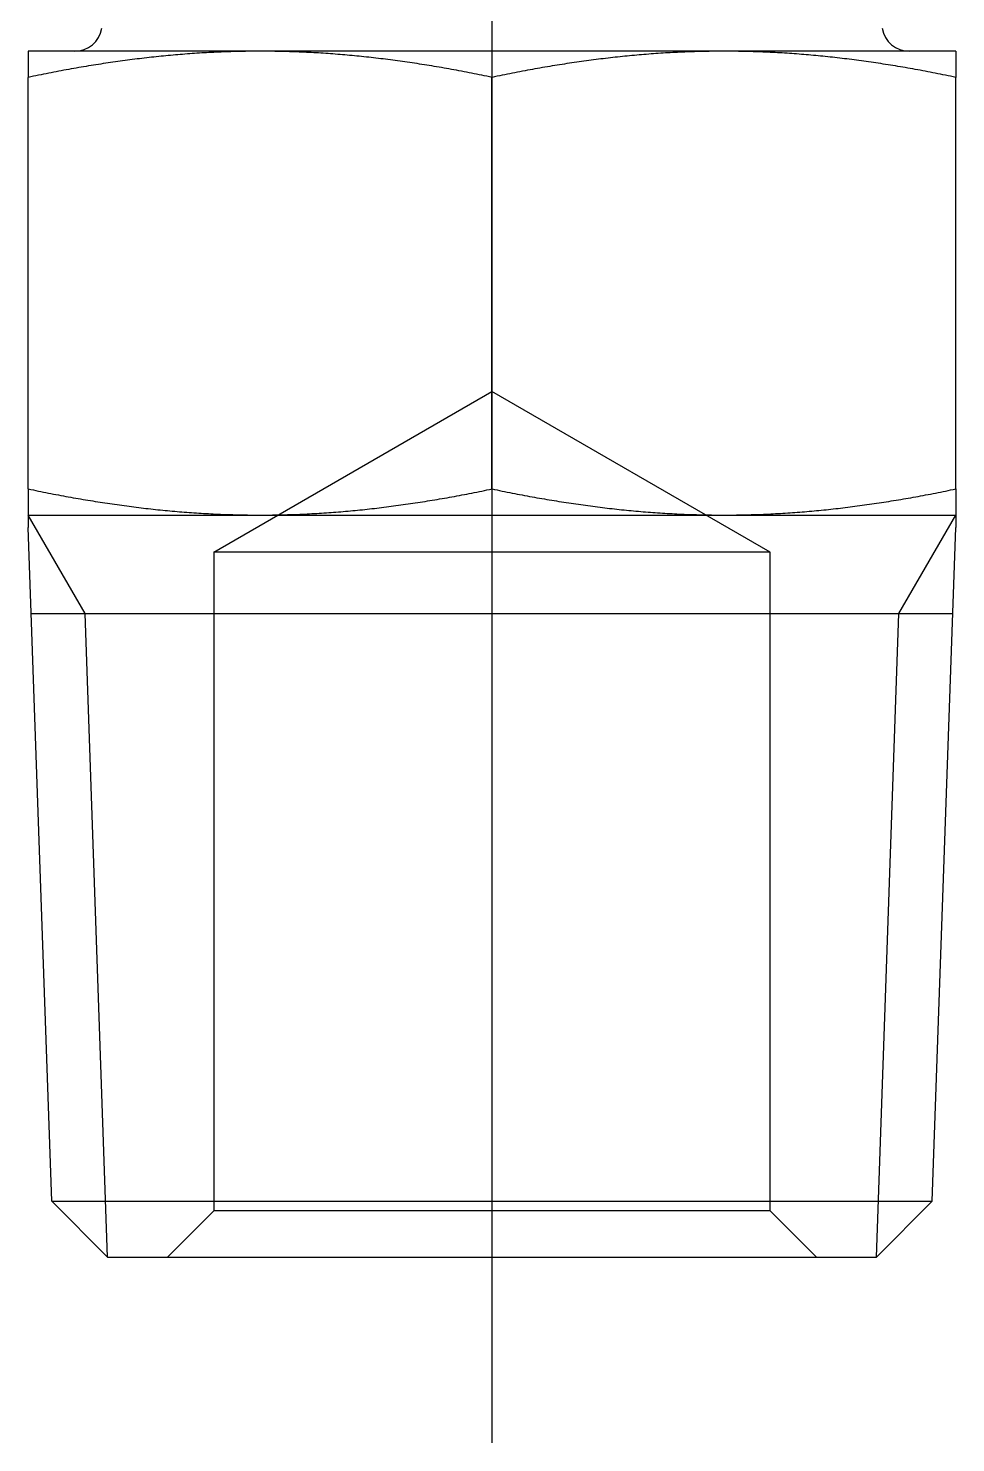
# Model space of a CAD drawing. Extents: x -10.3 to 52.8, y -18.9 to 24.3.
# Drawn here: x 40.41 to 50.41, y -2 to 13.25 of the extents above; entities that cross this region are included whole.
import ezdxf

# ---------------------------------------------------------------- set-up
doc = ezdxf.new("R2010")
doc.units = 0
doc.linetypes.add('CENTER', pattern=[50.8, 31.75, -6.35, 6.35, -6.35])
doc.linetypes.add('DASHED', pattern=[19.05, 12.7, -6.35])
doc.layers.get('0').update_dxf_attribs({"linetype": 'CONTINUOUS'})
doc.layers.add('CENTER', color=1, linetype='CENTER')

msp = doc.modelspace()

# ---------------------------------------------------------------- linework, layer by layer
at = {"color": 7, "linetype": 'CONTINUOUS'}
for p, q in [((50.407989, 13), (40.407989, 13)), ((40.407989, 13), (40.407989, 12.718468)), ((50.407989, 13), (50.407989, 12.718468)), ((40.407989, 8.281532), (40.407989, 12.718468)), ((45.407989, 8.281532), (45.407989, 12.718468)), ((50.407989, 8.281532), (50.407989, 12.718468)), ((40.407989, 8.281532), (40.407989, 7.86453)), ((50.407989, 8.281532), (50.407989, 7.86453)), ((40.407989, 7.999835), (50.407989, 8)), ((40.661602, 0.602023), (40.407989, 7.86453)), ((50.154377, 0.602023), (50.407989, 7.86453)), ((40.440358, 6.937614), (50.375621, 6.937614)), ((40.661602, 0.602023), (50.154377, 0.602023)), ((40.661602, 0.602023), (41.263625, 0)), ((50.154377, 0.602023), (49.552354, 0)), ((41.263625, 0), (49.552354, 0))]:
    msp.add_line(p, q, dxfattribs=at)
at = {"color": 3, "linetype": 'DASHED'}
for p, q in [((42.407989, 7.6), (45.407989, 9.332051)), ((48.407989, 7.6), (45.407989, 9.332051)), ((42.407989, 7.6), (42.407989, 0.5)), ((48.407989, 7.6), (42.407989, 7.6)), ((48.407989, 0.5), (48.407989, 7.6)), ((42.407989, 0.5), (41.907989, 0)), ((48.407989, 0.5), (42.407989, 0.5)), ((48.907989, 0), (48.407989, 0.5))]:
    msp.add_line(p, q, dxfattribs=at)
at = {"color": 3, "linetype": 'CONTINUOUS'}
for p, q in [((41.021364, 6.937439), (40.407989, 7.999835)), ((49.794621, 6.937614), (50.407989, 8)), ((41.263625, 0), (41.021364, 6.937439)), ((41.026393, 6.928728), (41.026298, 6.928893)), ((49.552354, 0), (49.794621, 6.937614))]:
    msp.add_line(p, q, dxfattribs=at)
at = {"color": 7}
for points in [[(42.908, 13, 0), (42.8813, 13, 0), (42.8547, 12.9999, 0), (42.8281, 12.9997, 0), (42.8016, 12.9995, 0), (42.7751, 12.9991, 0), (42.7487, 12.9988, 0), (42.7223, 12.9983, 0), (42.6959, 12.9978, 0), (42.6696, 12.9972, 0), (42.6433, 12.9966, 0), (42.6171, 12.9959, 0), (42.5909, 12.9951, 0), (42.5647, 12.9943, 0), (42.5386, 12.9934, 0), (42.5125, 12.9924, 0), (42.4864, 12.9914, 0), (42.4604, 12.9903, 0), (42.4343, 12.9891, 0), (42.4083, 12.9879, 0), (42.3823, 12.9866, 0), (42.3564, 12.9853, 0), (42.3305, 12.9839, 0), (42.3045, 12.9824, 0), (42.2786, 12.9809, 0), (42.2528, 12.9793, 0), (42.2269, 12.9776, 0), (42.201, 12.9759, 0), (42.1752, 12.9741, 0), (42.1494, 12.9723, 0), (42.1236, 12.9704, 0), (42.0977, 12.9684, 0), (42.0719, 12.9664, 0), (42.0461, 12.9643, 0), (42.0203, 12.9622, 0), (41.9946, 12.9599, 0), (41.9688, 12.9577, 0), (41.943, 12.9554, 0), (41.9172, 12.953, 0), (41.8914, 12.9505, 0), (41.8656, 12.948, 0), (41.8398, 12.9454, 0), (41.814, 12.9428, 0), (41.7882, 12.9401, 0), (41.7624, 12.9374, 0), (41.7366, 12.9346, 0), (41.7107, 12.9317, 0), (41.6849, 12.9288, 0), (41.659, 12.9258, 0), (41.6332, 12.9228, 0), (41.6073, 12.9197, 0), (41.5814, 12.9165, 0), (41.5555, 12.9133, 0), (41.5295, 12.91, 0), (41.5036, 12.9067, 0), (41.4776, 12.9033, 0), (41.4516, 12.8998, 0), (41.4255, 12.8963, 0), (41.3995, 12.8927, 0), (41.3734, 12.8891, 0), (41.3473, 12.8854, 0), (41.3212, 12.8817, 0), (41.295, 12.8778, 0), (41.2689, 12.874, 0), (41.2426, 12.87, 0), (41.2164, 12.8661, 0), (41.1901, 12.862, 0), (41.1638, 12.8579, 0), (41.1374, 12.8537, 0), (41.111, 12.8495, 0), (41.0846, 12.8452, 0), (41.0581, 12.8409, 0), (41.0316, 12.8365, 0), (41.0051, 12.832, 0), (40.9785, 12.8275, 0), (40.9518, 12.8229, 0), (40.9251, 12.8183, 0), (40.8984, 12.8136, 0), (40.8716, 12.8088, 0), (40.8448, 12.804, 0), (40.8179, 12.7991, 0), (40.791, 12.7942, 0), (40.764, 12.7891, 0), (40.737, 12.7841, 0), (40.7099, 12.779, 0), (40.6828, 12.7738, 0), (40.6556, 12.7685, 0), (40.6283, 12.7632, 0), (40.601, 12.7578, 0), (40.5736, 12.7524, 0), (40.5462, 12.7469, 0), (40.5187, 12.7413, 0), (40.4911, 12.7357, 0), (40.4635, 12.73, 0), (40.4358, 12.7243, 0), (40.408, 12.7185, 0)], [(45.408, 12.7185, 0), (45.3802, 12.7243, 0), (45.3525, 12.73, 0), (45.3249, 12.7357, 0), (45.2973, 12.7413, 0), (45.2698, 12.7469, 0), (45.2424, 12.7524, 0), (45.215, 12.7578, 0), (45.1877, 12.7632, 0), (45.1604, 12.7685, 0), (45.1332, 12.7738, 0), (45.1061, 12.779, 0), (45.079, 12.7841, 0), (45.052, 12.7891, 0), (45.025, 12.7942, 0), (44.9981, 12.7991, 0), (44.9712, 12.804, 0), (44.9443, 12.8088, 0), (44.9176, 12.8136, 0), (44.8908, 12.8183, 0), (44.8642, 12.8229, 0), (44.8375, 12.8275, 0), (44.8109, 12.832, 0), (44.7844, 12.8365, 0), (44.7579, 12.8409, 0), (44.7314, 12.8452, 0), (44.705, 12.8495, 0), (44.6786, 12.8537, 0), (44.6522, 12.8579, 0), (44.6259, 12.862, 0), (44.5996, 12.8661, 0), (44.5733, 12.87, 0), (44.5471, 12.874, 0), (44.5209, 12.8778, 0), (44.4948, 12.8817, 0), (44.4687, 12.8854, 0), (44.4426, 12.8891, 0), (44.4165, 12.8927, 0), (44.3904, 12.8963, 0), (44.3644, 12.8998, 0), (44.3384, 12.9033, 0), (44.3124, 12.9067, 0), (44.2865, 12.91, 0), (44.2605, 12.9133, 0), (44.2346, 12.9165, 0), (44.2087, 12.9197, 0), (44.1828, 12.9228, 0), (44.1569, 12.9258, 0), (44.1311, 12.9288, 0), (44.1052, 12.9317, 0), (44.0794, 12.9346, 0), (44.0536, 12.9374, 0), (44.0278, 12.9401, 0), (44.002, 12.9428, 0), (43.9762, 12.9454, 0), (43.9504, 12.948, 0), (43.9246, 12.9505, 0), (43.8988, 12.953, 0), (43.873, 12.9554, 0), (43.8472, 12.9577, 0), (43.8214, 12.9599, 0), (43.7956, 12.9622, 0), (43.7698, 12.9643, 0), (43.744, 12.9664, 0), (43.7182, 12.9684, 0), (43.6924, 12.9704, 0), (43.6666, 12.9723, 0), (43.6408, 12.9741, 0), (43.6149, 12.9759, 0), (43.5891, 12.9776, 0), (43.5632, 12.9793, 0), (43.5373, 12.9809, 0), (43.5114, 12.9824, 0), (43.4855, 12.9839, 0), (43.4596, 12.9853, 0), (43.4336, 12.9866, 0), (43.4077, 12.9879, 0), (43.3817, 12.9891, 0), (43.3556, 12.9903, 0), (43.3296, 12.9914, 0), (43.3035, 12.9924, 0), (43.2774, 12.9934, 0), (43.2512, 12.9943, 0), (43.2251, 12.9951, 0), (43.1989, 12.9959, 0), (43.1726, 12.9966, 0), (43.1464, 12.9972, 0), (43.12, 12.9978, 0), (43.0937, 12.9983, 0), (43.0673, 12.9988, 0), (43.0409, 12.9991, 0), (43.0144, 12.9995, 0), (42.9879, 12.9997, 0), (42.9613, 12.9999, 0), (42.9347, 13, 0), (42.908, 13, 0)], [(47.908, 13, 0), (47.8813, 13, 0), (47.8547, 12.9999, 0), (47.8281, 12.9997, 0), (47.8016, 12.9995, 0), (47.7751, 12.9991, 0), (47.7487, 12.9988, 0), (47.7223, 12.9983, 0), (47.6959, 12.9978, 0), (47.6696, 12.9972, 0), (47.6433, 12.9966, 0), (47.6171, 12.9959, 0), (47.5909, 12.9951, 0), (47.5647, 12.9943, 0), (47.5386, 12.9934, 0), (47.5125, 12.9924, 0), (47.4864, 12.9914, 0), (47.4604, 12.9903, 0), (47.4343, 12.9891, 0), (47.4083, 12.9879, 0), (47.3823, 12.9866, 0), (47.3564, 12.9853, 0), (47.3305, 12.9839, 0), (47.3045, 12.9824, 0), (47.2786, 12.9809, 0), (47.2528, 12.9793, 0), (47.2269, 12.9776, 0), (47.201, 12.9759, 0), (47.1752, 12.9741, 0), (47.1494, 12.9723, 0), (47.1236, 12.9704, 0), (47.0977, 12.9684, 0), (47.0719, 12.9664, 0), (47.0461, 12.9643, 0), (47.0203, 12.9622, 0), (46.9946, 12.9599, 0), (46.9688, 12.9577, 0), (46.943, 12.9554, 0), (46.9172, 12.953, 0), (46.8914, 12.9505, 0), (46.8656, 12.948, 0), (46.8398, 12.9454, 0), (46.814, 12.9428, 0), (46.7882, 12.9401, 0), (46.7624, 12.9374, 0), (46.7366, 12.9346, 0), (46.7107, 12.9317, 0), (46.6849, 12.9288, 0), (46.659, 12.9258, 0), (46.6332, 12.9228, 0), (46.6073, 12.9197, 0), (46.5814, 12.9165, 0), (46.5555, 12.9133, 0), (46.5295, 12.91, 0), (46.5036, 12.9067, 0), (46.4776, 12.9033, 0), (46.4516, 12.8998, 0), (46.4255, 12.8963, 0), (46.3995, 12.8927, 0), (46.3734, 12.8891, 0), (46.3473, 12.8854, 0), (46.3212, 12.8817, 0), (46.295, 12.8778, 0), (46.2689, 12.874, 0), (46.2426, 12.87, 0), (46.2164, 12.8661, 0), (46.1901, 12.862, 0), (46.1638, 12.8579, 0), (46.1374, 12.8537, 0), (46.111, 12.8495, 0), (46.0846, 12.8452, 0), (46.0581, 12.8409, 0), (46.0316, 12.8365, 0), (46.0051, 12.832, 0), (45.9785, 12.8275, 0), (45.9518, 12.8229, 0), (45.9251, 12.8183, 0), (45.8984, 12.8136, 0), (45.8716, 12.8088, 0), (45.8448, 12.804, 0), (45.8179, 12.7991, 0), (45.791, 12.7942, 0), (45.764, 12.7891, 0), (45.737, 12.7841, 0), (45.7099, 12.779, 0), (45.6828, 12.7738, 0), (45.6556, 12.7685, 0), (45.6283, 12.7632, 0), (45.601, 12.7578, 0), (45.5736, 12.7524, 0), (45.5462, 12.7469, 0), (45.5187, 12.7413, 0), (45.4911, 12.7357, 0), (45.4635, 12.73, 0), (45.4358, 12.7243, 0), (45.408, 12.7185, 0)], [(50.408, 12.7185, 0), (50.3802, 12.7243, 0), (50.3525, 12.73, 0), (50.3249, 12.7357, 0), (50.2973, 12.7413, 0), (50.2698, 12.7469, 0), (50.2424, 12.7524, 0), (50.215, 12.7578, 0), (50.1877, 12.7632, 0), (50.1604, 12.7685, 0), (50.1332, 12.7738, 0), (50.1061, 12.779, 0), (50.079, 12.7841, 0), (50.052, 12.7891, 0), (50.025, 12.7942, 0), (49.9981, 12.7991, 0), (49.9712, 12.804, 0), (49.9443, 12.8088, 0), (49.9176, 12.8136, 0), (49.8908, 12.8183, 0), (49.8642, 12.8229, 0), (49.8375, 12.8275, 0), (49.8109, 12.832, 0), (49.7844, 12.8365, 0), (49.7579, 12.8409, 0), (49.7314, 12.8452, 0), (49.705, 12.8495, 0), (49.6786, 12.8537, 0), (49.6522, 12.8579, 0), (49.6259, 12.862, 0), (49.5996, 12.8661, 0), (49.5733, 12.87, 0), (49.5471, 12.874, 0), (49.5209, 12.8778, 0), (49.4948, 12.8817, 0), (49.4687, 12.8854, 0), (49.4426, 12.8891, 0), (49.4165, 12.8927, 0), (49.3904, 12.8963, 0), (49.3644, 12.8998, 0), (49.3384, 12.9033, 0), (49.3124, 12.9067, 0), (49.2865, 12.91, 0), (49.2605, 12.9133, 0), (49.2346, 12.9165, 0), (49.2087, 12.9197, 0), (49.1828, 12.9228, 0), (49.1569, 12.9258, 0), (49.1311, 12.9288, 0), (49.1052, 12.9317, 0), (49.0794, 12.9346, 0), (49.0536, 12.9374, 0), (49.0278, 12.9401, 0), (49.002, 12.9428, 0), (48.9762, 12.9454, 0), (48.9504, 12.948, 0), (48.9246, 12.9505, 0), (48.8988, 12.953, 0), (48.873, 12.9554, 0), (48.8472, 12.9577, 0), (48.8214, 12.9599, 0), (48.7956, 12.9622, 0), (48.7698, 12.9643, 0), (48.744, 12.9664, 0), (48.7182, 12.9684, 0), (48.6924, 12.9704, 0), (48.6666, 12.9723, 0), (48.6408, 12.9741, 0), (48.6149, 12.9759, 0), (48.5891, 12.9776, 0), (48.5632, 12.9793, 0), (48.5373, 12.9809, 0), (48.5114, 12.9824, 0), (48.4855, 12.9839, 0), (48.4596, 12.9853, 0), (48.4336, 12.9866, 0), (48.4077, 12.9879, 0), (48.3817, 12.9891, 0), (48.3556, 12.9903, 0), (48.3296, 12.9914, 0), (48.3035, 12.9924, 0), (48.2774, 12.9934, 0), (48.2512, 12.9943, 0), (48.2251, 12.9951, 0), (48.1989, 12.9959, 0), (48.1726, 12.9966, 0), (48.1464, 12.9972, 0), (48.12, 12.9978, 0), (48.0937, 12.9983, 0), (48.0673, 12.9988, 0), (48.0409, 12.9991, 0), (48.0144, 12.9995, 0), (47.9879, 12.9997, 0), (47.9613, 12.9999, 0), (47.9347, 13, 0), (47.908, 13, 0)], [(40.408, 8.28153, 0), (40.4354, 8.2758, 0), (40.4627, 8.27013, 0), (40.49, 8.26452, 0), (40.5172, 8.25897, 0), (40.5443, 8.25348, 0), (40.5714, 8.24804, 0), (40.5985, 8.24267, 0), (40.6255, 8.23735, 0), (40.6524, 8.23209, 0), (40.6793, 8.2269, 0), (40.7062, 8.22176, 0), (40.733, 8.21667, 0), (40.7598, 8.21165, 0), (40.7865, 8.20669, 0), (40.8131, 8.20178, 0), (40.8398, 8.19693, 0), (40.8664, 8.19214, 0), (40.8929, 8.1874, 0), (40.9194, 8.18273, 0), (40.9459, 8.17811, 0), (40.9723, 8.17355, 0), (40.9987, 8.16905, 0), (41.0251, 8.16461, 0), (41.0514, 8.16022, 0), (41.0777, 8.15589, 0), (41.104, 8.15162, 0), (41.1302, 8.1474, 0), (41.1564, 8.14325, 0), (41.1826, 8.13915, 0), (41.2088, 8.1351, 0), (41.2349, 8.13112, 0), (41.261, 8.12719, 0), (41.2871, 8.12332, 0), (41.3131, 8.11951, 0), (41.3392, 8.11576, 0), (41.3652, 8.11206, 0), (41.3912, 8.10842, 0), (41.4172, 8.10484, 0), (41.4431, 8.10131, 0), (41.4691, 8.09785, 0), (41.495, 8.09444, 0), (41.5209, 8.09109, 0), (41.5468, 8.0878, 0), (41.5727, 8.08456, 0), (41.5986, 8.08138, 0), (41.6245, 8.07826, 0), (41.6504, 8.0752, 0), (41.6762, 8.0722, 0), (41.7021, 8.06926, 0), (41.7279, 8.06637, 0), (41.7538, 8.06354, 0), (41.7796, 8.06077, 0), (41.8055, 8.05806, 0), (41.8313, 8.05541, 0), (41.8572, 8.05282, 0), (41.883, 8.05029, 0), (41.9089, 8.04782, 0), (41.9347, 8.0454, 0), (41.9606, 8.04305, 0), (41.9865, 8.04075, 0), (42.0124, 8.03852, 0), (42.0383, 8.03634, 0), (42.0642, 8.03423, 0), (42.0901, 8.03218, 0), (42.116, 8.03019, 0), (42.142, 8.02825, 0), (42.168, 8.02638, 0), (42.194, 8.02458, 0), (42.22, 8.02283, 0), (42.246, 8.02114, 0), (42.2721, 8.01952, 0), (42.2981, 8.01796, 0), (42.3242, 8.01646, 0), (42.3504, 8.01503, 0), (42.3765, 8.01366, 0), (42.4027, 8.01235, 0), (42.4289, 8.0111, 0), (42.4552, 8.00992, 0), (42.4815, 8.00881, 0), (42.5078, 8.00776, 0), (42.5342, 8.00677, 0), (42.5606, 8.00585, 0), (42.587, 8.00499, 0), (42.6135, 8.0042, 0), (42.64, 8.00348, 0), (42.6666, 8.00283, 0), (42.6932, 8.00224, 0), (42.7199, 8.00172, 0), (42.7466, 8.00126, 0), (42.7733, 8.00088, 0), (42.8002, 8.00056, 0), (42.827, 8.00032, 0), (42.854, 8.00014, 0), (42.8809, 8.00004, 0), (42.908, 8, 0)], [(42.908, 8, 0), (42.935, 8.00004, 0), (42.962, 8.00014, 0), (42.989, 8.00032, 0), (43.0158, 8.00056, 0), (43.0426, 8.00088, 0), (43.0694, 8.00126, 0), (43.0961, 8.00172, 0), (43.1228, 8.00224, 0), (43.1494, 8.00283, 0), (43.176, 8.00348, 0), (43.2025, 8.0042, 0), (43.229, 8.00499, 0), (43.2554, 8.00585, 0), (43.2818, 8.00677, 0), (43.3082, 8.00776, 0), (43.3345, 8.00881, 0), (43.3608, 8.00992, 0), (43.387, 8.0111, 0), (43.4133, 8.01235, 0), (43.4394, 8.01366, 0), (43.4656, 8.01503, 0), (43.4917, 8.01646, 0), (43.5178, 8.01796, 0), (43.5439, 8.01952, 0), (43.57, 8.02114, 0), (43.596, 8.02283, 0), (43.622, 8.02458, 0), (43.648, 8.02638, 0), (43.674, 8.02825, 0), (43.6999, 8.03019, 0), (43.7259, 8.03218, 0), (43.7518, 8.03423, 0), (43.7777, 8.03634, 0), (43.8036, 8.03852, 0), (43.8295, 8.04075, 0), (43.8554, 8.04305, 0), (43.8812, 8.0454, 0), (43.9071, 8.04782, 0), (43.933, 8.05029, 0), (43.9588, 8.05282, 0), (43.9847, 8.05541, 0), (44.0105, 8.05806, 0), (44.0364, 8.06077, 0), (44.0622, 8.06354, 0), (44.0881, 8.06637, 0), (44.1139, 8.06926, 0), (44.1398, 8.0722, 0), (44.1656, 8.0752, 0), (44.1915, 8.07826, 0), (44.2174, 8.08138, 0), (44.2433, 8.08456, 0), (44.2691, 8.0878, 0), (44.2951, 8.09109, 0), (44.321, 8.09444, 0), (44.3469, 8.09785, 0), (44.3728, 8.10131, 0), (44.3988, 8.10484, 0), (44.4248, 8.10842, 0), (44.4508, 8.11206, 0), (44.4768, 8.11576, 0), (44.5028, 8.11951, 0), (44.5289, 8.12332, 0), (44.555, 8.12719, 0), (44.5811, 8.13112, 0), (44.6072, 8.1351, 0), (44.6334, 8.13915, 0), (44.6595, 8.14325, 0), (44.6857, 8.1474, 0), (44.712, 8.15162, 0), (44.7382, 8.15589, 0), (44.7645, 8.16022, 0), (44.7909, 8.16461, 0), (44.8172, 8.16905, 0), (44.8436, 8.17355, 0), (44.8701, 8.17811, 0), (44.8966, 8.18273, 0), (44.9231, 8.1874, 0), (44.9496, 8.19214, 0), (44.9762, 8.19693, 0), (45.0028, 8.20178, 0), (45.0295, 8.20669, 0), (45.0562, 8.21165, 0), (45.083, 8.21667, 0), (45.1098, 8.22176, 0), (45.1366, 8.2269, 0), (45.1635, 8.23209, 0), (45.1905, 8.23735, 0), (45.2175, 8.24267, 0), (45.2445, 8.24804, 0), (45.2716, 8.25348, 0), (45.2988, 8.25897, 0), (45.326, 8.26452, 0), (45.3533, 8.27013, 0), (45.3806, 8.2758, 0), (45.408, 8.28153, 0)], [(45.408, 8.28153, 0), (45.4354, 8.2758, 0), (45.4627, 8.27013, 0), (45.49, 8.26452, 0), (45.5172, 8.25897, 0), (45.5443, 8.25348, 0), (45.5714, 8.24804, 0), (45.5985, 8.24267, 0), (45.6255, 8.23735, 0), (45.6524, 8.23209, 0), (45.6793, 8.2269, 0), (45.7062, 8.22176, 0), (45.733, 8.21667, 0), (45.7598, 8.21165, 0), (45.7865, 8.20669, 0), (45.8131, 8.20178, 0), (45.8398, 8.19693, 0), (45.8664, 8.19214, 0), (45.8929, 8.1874, 0), (45.9194, 8.18273, 0), (45.9459, 8.17811, 0), (45.9723, 8.17355, 0), (45.9987, 8.16905, 0), (46.0251, 8.16461, 0), (46.0514, 8.16022, 0), (46.0777, 8.15589, 0), (46.104, 8.15162, 0), (46.1302, 8.1474, 0), (46.1564, 8.14325, 0), (46.1826, 8.13915, 0), (46.2088, 8.1351, 0), (46.2349, 8.13112, 0), (46.261, 8.12719, 0), (46.2871, 8.12332, 0), (46.3131, 8.11951, 0), (46.3392, 8.11576, 0), (46.3652, 8.11206, 0), (46.3912, 8.10842, 0), (46.4172, 8.10484, 0), (46.4431, 8.10131, 0), (46.4691, 8.09785, 0), (46.495, 8.09444, 0), (46.5209, 8.09109, 0), (46.5468, 8.0878, 0), (46.5727, 8.08456, 0), (46.5986, 8.08138, 0), (46.6245, 8.07826, 0), (46.6504, 8.0752, 0), (46.6762, 8.0722, 0), (46.7021, 8.06926, 0), (46.7279, 8.06637, 0), (46.7538, 8.06354, 0), (46.7796, 8.06077, 0), (46.8055, 8.05806, 0), (46.8313, 8.05541, 0), (46.8572, 8.05282, 0), (46.883, 8.05029, 0), (46.9089, 8.04782, 0), (46.9347, 8.0454, 0), (46.9606, 8.04305, 0), (46.9865, 8.04075, 0), (47.0124, 8.03852, 0), (47.0383, 8.03634, 0), (47.0642, 8.03423, 0), (47.0901, 8.03218, 0), (47.116, 8.03019, 0), (47.142, 8.02825, 0), (47.168, 8.02638, 0), (47.194, 8.02458, 0), (47.22, 8.02283, 0), (47.246, 8.02114, 0), (47.2721, 8.01952, 0), (47.2981, 8.01796, 0), (47.3242, 8.01646, 0), (47.3504, 8.01503, 0), (47.3765, 8.01366, 0), (47.4027, 8.01235, 0), (47.4289, 8.0111, 0), (47.4552, 8.00992, 0), (47.4815, 8.00881, 0), (47.5078, 8.00776, 0), (47.5342, 8.00677, 0), (47.5606, 8.00585, 0), (47.587, 8.00499, 0), (47.6135, 8.0042, 0), (47.64, 8.00348, 0), (47.6666, 8.00283, 0), (47.6932, 8.00224, 0), (47.7199, 8.00172, 0), (47.7466, 8.00126, 0), (47.7733, 8.00088, 0), (47.8002, 8.00056, 0), (47.827, 8.00032, 0), (47.854, 8.00014, 0), (47.8809, 8.00004, 0), (47.908, 8, 0)], [(47.908, 8, 0), (47.935, 8.00004, 0), (47.962, 8.00014, 0), (47.989, 8.00032, 0), (48.0158, 8.00056, 0), (48.0426, 8.00088, 0), (48.0694, 8.00126, 0), (48.0961, 8.00172, 0), (48.1228, 8.00224, 0), (48.1494, 8.00283, 0), (48.176, 8.00348, 0), (48.2025, 8.0042, 0), (48.229, 8.00499, 0), (48.2554, 8.00585, 0), (48.2818, 8.00677, 0), (48.3082, 8.00776, 0), (48.3345, 8.00881, 0), (48.3608, 8.00992, 0), (48.387, 8.0111, 0), (48.4133, 8.01235, 0), (48.4394, 8.01366, 0), (48.4656, 8.01503, 0), (48.4917, 8.01646, 0), (48.5178, 8.01796, 0), (48.5439, 8.01952, 0), (48.57, 8.02114, 0), (48.596, 8.02283, 0), (48.622, 8.02458, 0), (48.648, 8.02638, 0), (48.674, 8.02825, 0), (48.6999, 8.03019, 0), (48.7259, 8.03218, 0), (48.7518, 8.03423, 0), (48.7777, 8.03634, 0), (48.8036, 8.03852, 0), (48.8295, 8.04075, 0), (48.8554, 8.04305, 0), (48.8812, 8.0454, 0), (48.9071, 8.04782, 0), (48.933, 8.05029, 0), (48.9588, 8.05282, 0), (48.9847, 8.05541, 0), (49.0105, 8.05806, 0), (49.0364, 8.06077, 0), (49.0622, 8.06354, 0), (49.0881, 8.06637, 0), (49.1139, 8.06926, 0), (49.1398, 8.0722, 0), (49.1656, 8.0752, 0), (49.1915, 8.07826, 0), (49.2174, 8.08138, 0), (49.2433, 8.08456, 0), (49.2691, 8.0878, 0), (49.2951, 8.09109, 0), (49.321, 8.09444, 0), (49.3469, 8.09785, 0), (49.3728, 8.10131, 0), (49.3988, 8.10484, 0), (49.4248, 8.10842, 0), (49.4508, 8.11206, 0), (49.4768, 8.11576, 0), (49.5028, 8.11951, 0), (49.5289, 8.12332, 0), (49.555, 8.12719, 0), (49.5811, 8.13112, 0), (49.6072, 8.1351, 0), (49.6334, 8.13915, 0), (49.6595, 8.14325, 0), (49.6857, 8.1474, 0), (49.712, 8.15162, 0), (49.7382, 8.15589, 0), (49.7645, 8.16022, 0), (49.7909, 8.16461, 0), (49.8172, 8.16905, 0), (49.8436, 8.17355, 0), (49.8701, 8.17811, 0), (49.8966, 8.18273, 0), (49.9231, 8.1874, 0), (49.9496, 8.19214, 0), (49.9762, 8.19693, 0), (50.0028, 8.20178, 0), (50.0295, 8.20669, 0), (50.0562, 8.21165, 0), (50.083, 8.21667, 0), (50.1098, 8.22176, 0), (50.1366, 8.2269, 0), (50.1635, 8.23209, 0), (50.1905, 8.23735, 0), (50.2175, 8.24267, 0), (50.2445, 8.24804, 0), (50.2716, 8.25348, 0), (50.2988, 8.25897, 0), (50.326, 8.26452, 0), (50.3533, 8.27013, 0), (50.3806, 8.2758, 0), (50.408, 8.28153, 0)]]:
    msp.add_polyline3d(points, dxfattribs=at)
at = {"color": 7, "linetype": 'CONTINUOUS'}
for centre, start, end in [((40.906815, 13.3), 270, 349.8753283), ((49.909163, 13.3), 190.1246717, 270)]:
    msp.add_arc(centre, 0.3, start, end, dxfattribs=at)
at = {"layer": 'CENTER', "color": 1, "linetype": 'CENTER'}
msp.add_line((45.407989, 24.3), (45.407989, -2), dxfattribs=at)

doc.saveas('drawing.dxf')
